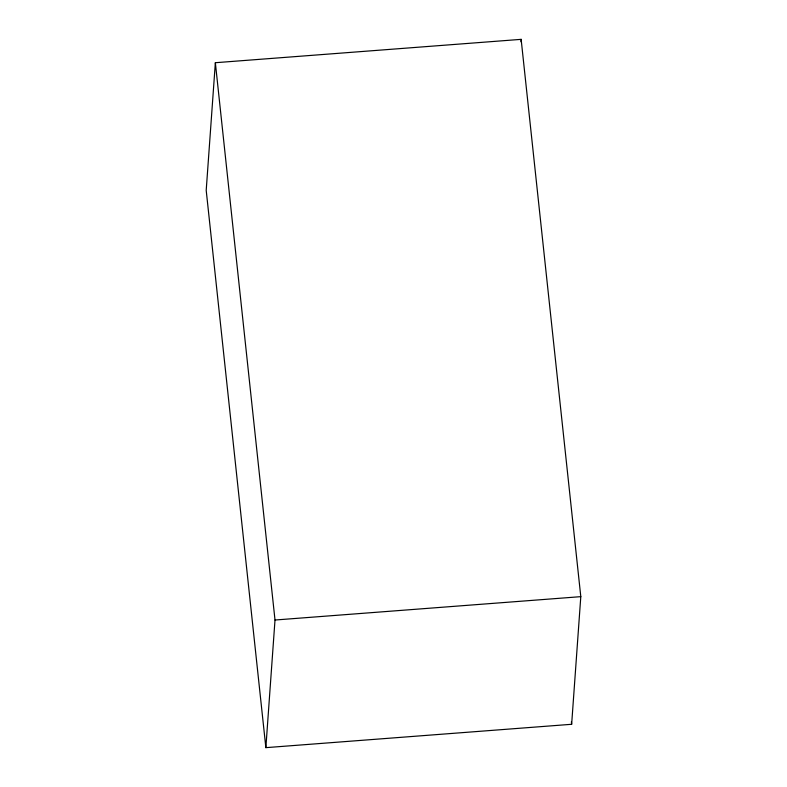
<?xml version="1.0" encoding="UTF-8"?>
<svg xmlns="http://www.w3.org/2000/svg" width="787" height="787" viewBox="0 0 787 787"><rect width="100%" height="100%" fill="white"/><g stroke="black" fill="none" stroke-linecap="round" stroke-linejoin="round"><path stroke-width="1.18" d="M215.353 62.714L206.204 190.346L265.858 747.65L571.647 724.286L580.796 596.654L521.142 39.35L215.353 62.714L275.007 620.018L265.858 747.65M520.974 41.78L521.142 39.35M275.007 620.018L580.796 596.654M571.392 721.846L571.647 724.286"/></g></svg>
